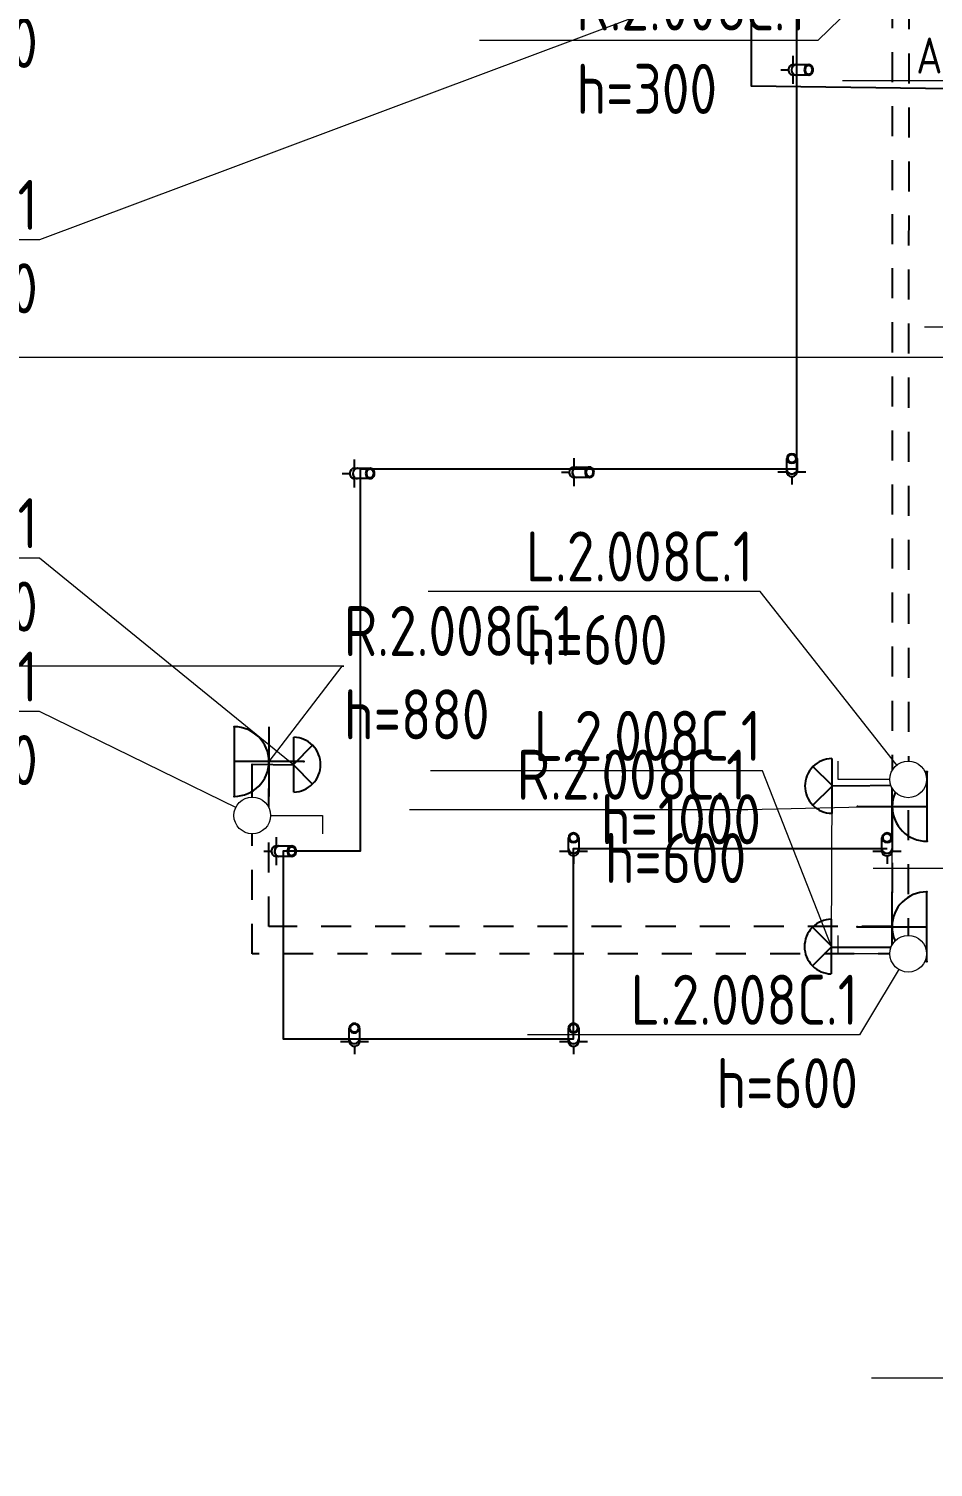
# Model space of a CAD drawing. Header units: millimetres. Extents: x -298345 to 861279, y -149517 to 72226.
# Drawn here: x 304878 to 309393, y 12005 to 19191 of the extents above; entities that cross this region are included whole.
import ezdxf
from ezdxf import colors
from ezdxf.entities.mleader import LeaderData, LeaderLine
from ezdxf.math import Vec2, Vec3

# ---------------------------------------------------------------- set-up
doc = ezdxf.new("R2010")
doc.units = ezdxf.units.MM
doc.set_wipeout_variables(frame=1)
doc.linetypes.add('JIS_02_0.7', pattern=[1.35, 0.75, -0.6])
doc.layers.get('0').update_dxf_attribs({"plot": 0})
for name, color, linetype in [('0_UNC_10 ОВ и ВК. Трассы', 1, 'Continuous'), ('0_UNC_2 Розетки. Трассы', 1, 'Continuous'), ('0_UNC_3 Свет. Выключатели 230', 1, 'Continuous'), ('0_UNC_3 Свет. Выключатели 230. Трассы', 1, 'Continuous'), ('0_UNC_3 Свет. Трассы', 1, 'Continuous'), ('0_UNC_3.2 Аварийный свет. Оборудование', 1, 'Continuous'), ('ВиК. Трассы', 1, 'Continuous')]:
    doc.layers.add(name, color=color, linetype=linetype)
doc.layers.add('0_UNC_2 Розетки. Оборудование', color=7, linetype='Continuous', true_color=0x991b1e)
doc.layers.add('0_UNC_3 Свет. Оборудование', color=7, linetype='Continuous', true_color=0x991b1e)
doc.styles.add('Unecom', font='GOST2304A_0.ttf', dxfattribs={"height": 2.5})

# ---------------------------------------------------------------- blocks, each defined once
blk = doc.blocks.new('_None')
blk = doc.blocks.new('*U320')
at = {"color": 0, "linetype": 'ByBlock', "lineweight": -2}
for points in [[(0, 1.737), (0, -1.737)], [(1.737, 1.737), (1.737, -1.737)]]:
    blk.add_lwpolyline(points, dxfattribs=at)
at = {"color": 0, "ltscale": 0.4}
blk.add_lwpolyline([(3.475, 0), (0, 0)], dxfattribs=at)
at = {"color": 0, "linetype": 'ByBlock', "lineweight": -2}
blk.add_arc((0, 0), 1.737, 270, 90, dxfattribs=at)
for p in [(0, 1.737), (3.475, 0), (0, -1.737)]:
    blk.add_point(p, dxfattribs=at)
at = {"color": 18, "true_color": 0x000000, "style": 'Unecom', "flags": 1}
for tag, p in [('НАЗНАЧЕНИЕ', (-2.52, 0.678)), ('ГРУППА', (-2.52, -2.272))]:
    blk.add_attdef(tag, p, '', height=2.5, rotation=180, dxfattribs=at)
at = {"layer": 'Defpoints', "style": 'Unecom'}
for tag, p in [('АТРИБУТ', (12.974, 0.678)), ('МОДЕЛЬ', (12.974, -2.272))]:
    blk.add_attdef(tag, p, '', height=2.5, rotation=180, dxfattribs=at)
blk = doc.blocks.new('*U319')
at = {"color": 0, "linetype": 'ByBlock', "lineweight": -2}
for points in [[(-1.737, -1.737), (-1.737, 1.737)], [(0, -1.737), (0, 1.737)]]:
    blk.add_lwpolyline(points, dxfattribs=at)
at = {"color": 0, "ltscale": 0.4}
blk.add_lwpolyline([(-3.475, 0), (0, 0)], dxfattribs=at)
at = {"color": 0, "linetype": 'ByBlock', "lineweight": -2}
blk.add_arc((0, 0), 1.737, 90, 270, dxfattribs=at)
for p in [(0, 1.737), (-3.475, 0), (0, -1.737)]:
    blk.add_point(p, dxfattribs=at)
at = {"color": 18, "true_color": 0x000000, "style": 'Unecom', "flags": 1}
for tag, p in [('НАЗНАЧЕНИЕ', (-2.52, 0.678)), ('ГРУППА', (-2.52, -2.272))]:
    blk.add_attdef(tag, p, '', height=2.5, rotation=180, dxfattribs=at)
at = {"layer": 'Defpoints', "style": 'Unecom'}
for tag, p in [('АТРИБУТ', (12.974, 0.678)), ('МОДЕЛЬ', (12.974, -2.272))]:
    blk.add_attdef(tag, p, '', height=2.5, rotation=180, dxfattribs=at)
blk = doc.blocks.new('*U115')
at = {"color": 0}
blk.add_wipeout([(-0.867, 0.857), (-0.864, 0.935), (-0.849, 1.041), (-0.806, 1.186), (-0.751, 1.301), (-0.648, 1.44), (-0.501, 1.575), (-0.34, 1.661), (-0.16, 1.719), (0.007, 1.733), (0.198, 1.711), (0.389, 1.64), (0.524, 1.558), (0.642, 1.449), (0.758, 1.3), (0.813, 1.168), (0.85, 1.021), (0.863, 0.87), (0.856, 0.748), (0.834, 0.63), (0.785, 0.505), (0.707, 0.365), (0.629, 0.271), (0.522, 0.175), (0.379, 0.087), (0.199, 0.027), (0, 0), (-0.126, 0.012), (-0.303, 0.055), (-0.47, 0.138), (-0.589, 0.231), (-0.721, 0.391), (-0.796, 0.536), (-0.855, 0.723)], dxfattribs=at)
blk.add_wipeout([(-0.867, 0.867), (-0.862, 0.958), (-0.842, 1.074), (-0.806, 1.186), (-0.751, 1.301), (-0.687, 1.396), (-0.608, 1.485), (-0.501, 1.575), (-0.409, 1.632), (-0.271, 1.691), (-0.16, 1.719), (-0.037, 1.733), (0.05, 1.733), (0.198, 1.711), (0.339, 1.665), (0.438, 1.615), (0.555, 1.533), (0.642, 1.449), (0.727, 1.34), (0.789, 1.228), (0.838, 1.09), (0.863, 0.952), (0.863, 0.788), (0.834, 0.63), (0.775, 0.477), (0.707, 0.365), (0.629, 0.271), (0.522, 0.175), (0.411, 0.104), (0.281, 0.047), (0.117, 0.008), (-0.059, 0.002), (-0.194, 0.022), (-0.346, 0.072), (-0.47, 0.138), (-0.589, 0.231), (-0.679, 0.328), (-0.763, 0.455), (-0.83, 0.617), (-0.86, 0.757)], dxfattribs=at)
at = {"color": 0, "lineweight": 13}
blk.add_lwpolyline([(0, 1.734), (0, 4.179), (0.867, 4.179)], dxfattribs=at)
blk.add_circle((0, 0.867), 0.867, dxfattribs=at)
blk.add_circle((0, 0.867), 0.867, dxfattribs=at)
blk.add_circle((0, 0.867), 0.867, dxfattribs=at)
blk.add_circle((0, 0.867), 0.867, dxfattribs=at)
blk.add_circle((0, 0.867), 0.867, dxfattribs=at)
blk.add_circle((0, 0.867), 0.867, dxfattribs=at)
at = {"color": 0, "style": 'Unecom', "flags": 9}
for tag in ['ГРУППА', 'НАИМЕНОВАНИЕ']:
    blk.add_attdef(tag, (0, 0), '', height=2.5, dxfattribs=at)
blk = doc.blocks.new('Светильник настенный типовой - Бра_ Тип 1-V47-План групп освещения и выключателей подвального этажа на отм_-7_200_М1_50')
at = {"color": 0}
for p, q in [((-149, -142), (-9, -2)), ((-9, -2), (-149, -142)), ((140, -142), (0, -2)), ((0, -2), (140, -142))]:
    blk.add_line(p, q, dxfattribs=at)
blk.add_lwpolyline([(-208, -2), (200, -2)], dxfattribs=at)
for start, end in [(181.2879, 225), (315, 358.7121), (225, 315)]:
    blk.add_arc((-4, 3), 204, start, end, dxfattribs=at)
at = {"color": 0, "style": 'Unecom'}
for tag, p, flags in [('НАЗНАЧЕНИЕ', (-456, 282), 1), ('ГРУППА', (-456, 279), 9)]:
    blk.add_attdef(tag, p, '', height=2.5, rotation=180, dxfattribs=dict(at, flags=flags))
for tag, p in [('АТРИБУТ', (-441, 282)), ('МОДЕЛЬ', (-441, 279))]:
    blk.add_attdef(tag, p, '', height=2.5, rotation=180, dxfattribs=at)
at = {"color": 0, "style": 'Unecom', "flags": 9}
blk.add_attdef('НАИМЕНОВАНИЕ', (0, 0), '', height=2.5, dxfattribs=at)
blk = doc.blocks.new('Светильникпотол_тке _3_30018')
at = {"color": 0}
for p, q in [((2991.7, 9790), (2991.7, 9746)), ((2930.8, 9720), (2969.1, 9720)), ((2991.7, 9746), (3006.5, 9746)), ((2991.7, 9746), (2991.8, 9746)), ((3007.5, 9746), (3070.5, 9746)), ((3006.5, 9694), (2991.7, 9694)), ((2991.8, 9694), (2991.7, 9694)), ((2991.7, 9694), (2991.7, 9650)), ((3070.5, 9694), (3007.5, 9694))]:
    blk.add_line(p, q, dxfattribs=at)
for centre, major_axis, start_param, end_param in [((2991.7, 9720), (0, 26), 0.523599, 1.570796), ((2991.7, 9720), (0, 26), 0.523599, 1.570796), ((2991.7, 9720), (0, 26), 1.570796, 2.617994), ((2991.7, 9720), (0, 26), 1.570796, 2.617994), ((2991.8, 9720), (0, 26), 0, 1.570796), ((2991.8, 9720), (0, 26), 1.570796, 3.141593), ((3006.5, 9720), (0, 26), 0, 1.570796), ((3006.5, 9720), (0, 26), 1.570796, 3.141593), ((3007.5, 9720), (0, 26), 0, 1.570796), ((3007.5, 9720), (0, 26), 1.570796, 3.141593), ((3070.5, 9720), (0, 26), 4.712389, 7.853982), ((3070.5, 9720), (0, 26), 1.570796, 4.712389), ((3070.5, 9720), (0, 21), 4.712389, 7.853982), ((3070.5, 9720), (0, 21), 1.570796, 4.712389)]:
    blk.add_ellipse(centre, major_axis=major_axis, ratio=0.870528, start_param=start_param, end_param=end_param, dxfattribs=at)
at = {"color": 0, "style": 'Unecom', "flags": 9}
for tag in ['ГРУППА', 'МОЩНОСТЬ', 'НАИМЕНОВАНИЕ']:
    blk.add_attdef(tag, (0, 0), '', height=2.5, dxfattribs=at)
blk = doc.blocks.new('Светильникпотол_тке _3_30019')
at = {"color": 0}
for p, q in [((1869, 4490.7), (1869, 4544.2)), ((1921, 4544.2), (1921, 4490.7)), ((1825, 4477.4), (1869, 4477.4)), ((1869, 4477.4), (1869, 4489.9)), ((1869, 4477.4), (1869, 4477.4)), ((1921, 4489.9), (1921, 4477.4)), ((1921, 4477.4), (1921, 4477.4)), ((1921, 4477.4), (1965, 4477.4)), ((1895, 4453.7), (1895, 4413.8))]:
    blk.add_line(p, q, dxfattribs=at)
for centre, major_axis, start_param, end_param in [((1895, 4544.2), (-26, 0), 3.141593, 6.283185), ((1895, 4544.2), (26, 0), 3.141593, 6.283185), ((1895, 4544.2), (21, 0), 0, 3.141593), ((1895, 4544.2), (21, 0), 3.141593, 6.283185), ((1895, 4490.7), (26, 0), 3.141593, 6.283185), ((1895, 4489.9), (-26, 0), 0, 3.141593), ((1895, 4477.4), (-26, 0), 0, 3.141593), ((1895, 4477.4), (26, 0), 3.665191, 5.759587), ((1895, 4477.4), (26, 0), 3.665191, 5.759587)]:
    blk.add_ellipse(centre, major_axis=major_axis, ratio=0.908508, start_param=start_param, end_param=end_param, dxfattribs=at)
at = {"color": 0, "style": 'Unecom', "flags": 9}
for tag in ['ГРУППА', 'МОЩНОСТЬ', 'НАИМЕНОВАНИЕ']:
    blk.add_attdef(tag, (0, 0), '', height=2.5, dxfattribs=at)
blk = doc.blocks.new('Светильникпотол_тке _3_30020')
at = {"color": 0}
for p, q in [((1869, 3539.7), (1869, 3593.2)), ((1921, 3593.2), (1921, 3539.7)), ((1825, 3526.4), (1869, 3526.4)), ((1869, 3526.4), (1869, 3538.9)), ((1869, 3526.4), (1869, 3526.5)), ((1921, 3538.9), (1921, 3526.4)), ((1921, 3526.5), (1921, 3526.4)), ((1921, 3526.4), (1965, 3526.4)), ((1895, 3502.8), (1895, 3462.8))]:
    blk.add_line(p, q, dxfattribs=at)
for centre, major_axis, start_param, end_param in [((1895, 3593.2), (26, 0), 2.617994, 3.141593), ((1895, 3593.2), (26, 0), 3.141593, 3.403392), ((1895, 3593.2), (26, 0), 2.356194, 2.617994), ((1895, 3593.2), (21, 0), 2.879793, 3.141593), ((1895, 3593.2), (21, 0), 3.141593, 4.712389), ((1895, 3593.2), (21, 0), 2.356194, 2.879793), ((1895, 3593.2), (26, 0), 2.094395, 2.356194), ((1895, 3593.2), (21, 0), 1.832596, 2.356194), ((1895, 3593.2), (26, 0), 1.832596, 2.094395), ((1895, 3593.2), (26, 0), 0.261799, 1.832596), ((1895, 3593.2), (21, 0), 1.308997, 1.832596), ((1895, 3593.2), (21, 0), 1.047198, 1.308997), ((1895, 3593.2), (21, 0), 0.785398, 1.047198), ((1895, 3593.2), (21, 0), 0.261799, 0.785398), ((1895, 3593.2), (21, 0), 5.759587, 6.283185), ((1895, 3593.2), (21, 0), 0, 0.261799), ((1895, 3593.2), (26, 0), 0, 0.261799), ((1895, 3593.2), (-26, 0), 2.879793, 3.141593), ((1895, 3539.7), (26, 0), 3.141593, 3.403392), ((1895, 3538.9), (-26, 0), 0, 3.141593), ((1895, 3526.5), (26, 0), 3.141593, 4.45059), ((1895, 3593.2), (26, 0), 3.403392, 6.021386), ((1895, 3539.7), (26, 0), 3.403392, 3.665191), ((1895, 3539.7), (26, 0), 3.665191, 3.926991), ((1895, 3539.7), (26, 0), 3.926991, 4.18879), ((1895, 3539.7), (26, 0), 4.45059, 6.283185), ((1895, 3593.2), (-21, 0), 1.570796, 2.617994), ((1895, 3526.5), (-26, 0), 2.094395, 3.141593), ((1895, 3526.4), (26, 0), 3.665191, 4.974188), ((1895, 3526.4), (26, 0), 3.665191, 5.759587), ((1895, 3539.7), (26, 0), 4.18879, 4.45059), ((1895, 3526.5), (26, 0), 4.45059, 4.712389), ((1895, 3526.5), (26, 0), 4.712389, 5.235988), ((1895, 3526.4), (26, 0), 4.974188, 5.235988), ((1895, 3526.4), (26, 0), 5.235988, 5.497787), ((1895, 3526.4), (26, 0), 5.497787, 5.759587)]:
    blk.add_ellipse(centre, major_axis=major_axis, ratio=0.908508, start_param=start_param, end_param=end_param, dxfattribs=at)
at = {"color": 0, "style": 'Unecom', "flags": 9}
for tag in ['ГРУППА', 'МОЩНОСТЬ', 'НАИМЕНОВАНИЕ']:
    blk.add_attdef(tag, (0, 0), '', height=2.5, dxfattribs=at)
blk = doc.blocks.new('Светильникпотол_тке _3_30021')
at = {"color": 0}
for p, q in [((409.6, 4547), (409.6, 4503)), ((348.6, 4477), (386.9, 4477)), ((409.6, 4503), (424.3, 4503)), ((409.6, 4503), (409.7, 4503)), ((425.3, 4503), (488.3, 4503)), ((424.3, 4451), (409.6, 4451)), ((409.7, 4451), (409.6, 4451)), ((409.6, 4451), (409.6, 4407)), ((488.3, 4451), (425.3, 4451))]:
    blk.add_line(p, q, dxfattribs=at)
for centre, major_axis, start_param, end_param in [((409.6, 4477), (0, 26), 0.523599, 1.570796), ((409.6, 4477), (0, 26), 1.047198, 1.570796), ((409.6, 4477), (0, 26), 1.570796, 2.617994), ((409.6, 4477), (0, 26), 1.570796, 2.356194), ((409.7, 4477), (0, 26), 0, 1.570796), ((409.7, 4477), (0, 26), 1.570796, 3.141593), ((409.6, 4477), (0, 26), 0.785398, 1.047198), ((409.6, 4477), (0, 26), 0.523599, 0.785398), ((409.6, 4477), (0, 26), 2.356194, 2.617994), ((424.3, 4477), (0, 26), 0, 1.570796), ((424.3, 4477), (0, 26), 1.570796, 3.141593), ((425.3, 4477), (0, 26), 0, 1.570796), ((425.3, 4477), (0, 26), 1.570796, 3.141593), ((488.3, 4477), (0, 26), 0.523599, 1.570796), ((488.3, 4477), (0, 26), 1.570796, 4.712389), ((488.3, 4477), (0, 21), 4.974188, 7.853982), ((488.3, 4477), (0, 21), 1.570796, 2.094395), ((488.3, 4477), (0, 21), 2.094395, 2.356194), ((488.3, 4477), (0, 21), 2.356194, 3.403392), ((488.3, 4477), (0, 26), 0.261799, 0.523599), ((488.3, 4477), (0, 26), 0, 0.261799), ((488.3, 4477), (0, 26), 6.021386, 6.283185), ((488.3, 4477), (0, 21), 3.403392, 4.712389), ((488.3, 4477), (0, 26), 4.712389, 6.021386), ((488.3, 4477), (0, 21), 4.712389, 4.974188)]:
    blk.add_ellipse(centre, major_axis=major_axis, ratio=0.870528, start_param=start_param, end_param=end_param, dxfattribs=at)
at = {"color": 0, "style": 'Unecom', "flags": 9}
for tag in ['ГРУППА', 'МОЩНОСТЬ', 'НАИМЕНОВАНИЕ']:
    blk.add_attdef(tag, (0, 0), '', height=2.5, dxfattribs=at)
blk = doc.blocks.new('Светильникпотол_тке _3_30027')
at = {"color": 0}
for p, q in [((774.8, 3581.4), (774.8, 3593.2)), ((826.8, 3593.2), (826.8, 3539.7)), ((730.8, 3526.4), (774.9, 3526.4)), ((774.8, 3563), (774.8, 3581.4)), ((774.8, 3539.7), (774.8, 3563)), ((774.8, 3533.3), (774.8, 3538.9)), ((774.8, 3526.4), (774.8, 3533)), ((774.8, 3526.4), (774.8, 3526.5)), ((826.8, 3538.9), (826.8, 3526.4)), ((826.8, 3526.5), (826.8, 3526.4)), ((826.8, 3526.4), (870.8, 3526.4)), ((800.8, 3502.8), (800.8, 3462.8))]:
    blk.add_line(p, q, dxfattribs=at)
for centre, major_axis, start_param, end_param in [((800.8, 3593.2), (26, 0), 0, 3.141593), ((800.8, 3593.2), (26, 0), 3.141593, 3.872949), ((800.8, 3593.2), (-21, 0), 3.141593, 6.283185), ((800.8, 3593.2), (21, 0), 3.141593, 6.283185), ((800.8, 3593.2), (-26, 0), 1.308997, 3.141593), ((800.8, 3539.7), (26, 0), 3.141593, 3.403392), ((800.8, 3538.9), (26, 0), 3.141593, 3.383003), ((800.8, 3526.5), (-26, 0), 0, 3.141593), ((800.8, 3538.9), (-26, 0), 0.261799, 3.141593), ((800.8, 3539.7), (26, 0), 3.429426, 6.266719), ((800.8, 3593.2), (26, 0), 3.872949, 4.430183), ((800.8, 3526.4), (26, 0), 3.665191, 5.759587), ((800.8, 3526.4), (26, 0), 3.665191, 5.759587)]:
    blk.add_ellipse(centre, major_axis=major_axis, ratio=0.908508, start_param=start_param, end_param=end_param, dxfattribs=at)
at = {"color": 0, "style": 'Unecom', "flags": 9}
for tag in ['ГРУППА', 'МОЩНОСТЬ', 'НАИМЕНОВАНИЕ']:
    blk.add_attdef(tag, (0, 0), '', height=2.5, dxfattribs=at)

msp = doc.modelspace()

# ---------------------------------------------------------------- linework, layer by layer
at = {"layer": '0_UNC_2 Розетки. Трассы', "color": 1, "linetype": 'JIS_02_0.7', "ltscale": 200}
msp.add_lwpolyline([(311148.6, 21230.3), (311148.6, 20184.3), (310998.6, 20034.3), (309337.6, 20034.5), (309187.6, 19884.5), (309187.6, 14705.7), (306076.7, 14705.7), (306076.7, 15530.2)], dxfattribs=at)
at = {"layer": '0_UNC_3 Свет. Выключатели 230. Трассы', "linetype": 'JIS_02_0.7', "ltscale": 200}
msp.add_lwpolyline([(311175.9, 21264.3), (311175.9, 20567.4), (309643, 20567.4), (309643, 20567.4), (309271.4, 20567.4), (309271.4, 19513.6), (308111.6, 19513.6), (308111.6, 19338), (309271.4, 19338), (309268.4, 14570.2), (305993.7, 14570.2), (305993.7, 15261.3)], dxfattribs=at)
at = {"layer": '0_UNC_3 Свет. Трассы'}
for points in [[(309271.4, 19513.6), (309271.4, 20325.7), (308710.1, 20325.7), (308710.1, 16990.7), (306532.1, 16990.7), (306532.1, 15082.7), (306148, 15082.7), (306148, 14145.5), (307597.6, 14145.5), (307597.6, 15096.4), (309162.6, 15096.4)], [(305993.7, 15261.3), (305993.7, 15517.6), (306201.3, 15514.7)], [(308886.3, 15408.6), (309268.4, 15411.6), (309268.4, 15442.7)], [(308885.3, 14603.4), (309268.4, 14603.4), (309268.4, 14570.2)]]:
    msp.add_lwpolyline(points, dxfattribs=at)
at = {"layer": 'ВиК. Трассы'}
msp.add_lwpolyline([(311683.3, 21280.7), (311683.3, 22568.1), (308484.1, 22568.1), (308484.1, 18905.9), (310349.4, 18880.8)], dxfattribs=at)

# ---------------------------------------------------------------- block references
at = {"layer": '0_UNC_2 Розетки. Оборудование', "xscale": 100, "yscale": 100, "zscale": 100, "rotation": 180}
for name, p in [('*U319', (305903, 15530.2)), ('*U320', (309362.6, 15305.7)), ('*U320', (309361.4, 14705.5))]:
    msp.add_blockref(name, p, dxfattribs=at)
at = {"layer": '0_UNC_3 Свет. Оборудование'}
for name, p in [('Светильникпотол_тке _3_30018', (305701.2, 9265.7)), ('Светильникпотол_тке _3_30018', (303511.2, 7249.7)), ('Светильникпотол_тке _3_30018', (304606.9, 7255.7)), ('Светильникпотол_тке _3_30019', (306792.6, 12500)), ('Светильникпотол_тке _3_30019', (305702.6, 10605.7)), ('Светильникпотол_тке _3_30019', (307267.6, 10605.7)), ('Светильникпотол_тке _3_30021', (305702.6, 10605.7)), ('Светильникпотол_тке _3_30027', (305702.6, 10605.7)), ('Светильникпотол_тке _3_30020', (305702.6, 10605.7))]:
    msp.add_blockref(name, p, dxfattribs=at)
at = {"layer": '0_UNC_3 Свет. Оборудование', "xscale": 0.6700019424210495, "yscale": 0.6700019424210495, "zscale": 0.6700019424210495}
for p, rotation in [((306199.9, 15517.6), 89.99999999999999), ((308887.6, 15405.7), 270), ((308885.3, 14603.4), 270)]:
    msp.add_blockref('Светильник настенный типовой - Бра_ Тип 1-V47-План групп освещения и выключателей подвального этажа на отм_-7_200_М1_50', p, dxfattribs=dict(at, rotation=rotation))

# ---------------------------------------------------------------- leaders
at = {"layer": '0_UNC_10 ОВ и ВК. Трассы', "ltscale": 2}
ml = msp.add_multileader_mtext('Standard', dxfattribs=at)
ml.set_content('К.2.6', color=7, style='Unecom')
ml.set_leader_properties(color=7, linetype='ByLayer', lineweight=13)
ml.set_arrow_properties(name='NONE')
ml.build(insert=Vec2(0, 0))
ml.multileader.update_dxf_attribs({"text_left_attachment_type": 6, "text_right_attachment_type": 6, "text_bottom_attachment_type": 10, "dogleg_length": 0, "arrow_head_size": 0, "scale": 100})
ctx = ml.context
ctx.base_point, ctx.scale, ctx.char_height, ctx.arrow_head_size, ctx.plane_origin = Vec3(309578, 17700.7), 100, 250, 0, Vec3(311458.8, 22894.5)
ctx.left_attachment, ctx.right_attachment, ctx.top_attachment, ctx.text_align_type = 6, 6, 10, 2
notes = []
notes.append((ctx, [(0, (1, 1, 0), (310148.5, 17700.7), (-1, 0), 0, [(0, [(310341.1, 18901.2)], 0, [])])]))
ctx.mtext.insert, ctx.mtext.width, ctx.mtext.alignment, ctx.mtext.flow_direction = Vec3(310146.5, 18000.7), 23.803, 3, 5
at = {"layer": '0_UNC_2 Розетки. Оборудование', "color": 7, "ltscale": 200}
ml = msp.add_multileader_mtext('Standard', dxfattribs=at)
ml.set_content('R.2.008С.1\\Ph=300', color=7, style='Unecom')
ml.set_leader_properties(color=7, linetype='ByLayer', lineweight=13)
ml.set_arrow_properties(name='NONE')
ml.build(insert=Vec2(0, 0))
ml.multileader.update_dxf_attribs({"text_left_attachment_type": 6, "text_right_attachment_type": 6, "text_bottom_attachment_type": 10, "dogleg_length": 0.08, "arrow_head_size": 100, "scale": 100})
ctx = ml.context
ctx.base_point, ctx.scale, ctx.char_height, ctx.arrow_head_size, ctx.landing_gap_size, ctx.plane_origin = Vec3(307611.3, 19132), 100, 250, 100, 0, Vec3(19665.3, -17060.7)
ctx.left_attachment, ctx.right_attachment, ctx.top_attachment = 6, 6, 10
notes.append((ctx, [(1, (1, 1, 0), (308817.4, 19132), (-1, 0), 8, [(0, [(309190.1, 19495.7)], 0, [])])]))
ctx.mtext.insert, ctx.mtext.flow_direction = Vec3(307611.3, 19432), 5
ml = msp.add_multileader_mtext('Standard', dxfattribs=at)
ml.set_content('R.2.008С.1\\Ph=880', color=7, style='Unecom')
ml.set_leader_properties(color=7, linetype='ByLayer', lineweight=13)
ml.set_arrow_properties(name='NONE')
ml.build(insert=Vec2(0, 0))
ml.multileader.update_dxf_attribs({"text_left_attachment_type": 6, "text_right_attachment_type": 6, "text_bottom_attachment_type": 10, "dogleg_length": 0.08, "arrow_head_size": 100, "scale": 100})
ctx = ml.context
ctx.base_point, ctx.scale, ctx.char_height, ctx.arrow_head_size, ctx.landing_gap_size, ctx.plane_origin = Vec3(306450.7, 16007.6), 100, 250, 100, 0, Vec3(17461.1, -20962.6)
ctx.left_attachment, ctx.right_attachment, ctx.top_attachment = 6, 6, 10
notes.append((ctx, [(0, (1, 1, 0), (306442.7, 16007.6), (1, 0), 8, [(0, [(306078.3, 15530.2)], 0, [])])]))
ctx.mtext.insert, ctx.mtext.flow_direction = Vec3(306450.7, 16307.6), 5
ml = msp.add_multileader_mtext('Standard', dxfattribs=at)
ml.set_content('R.2.008С.1\\Ph=600', color=7, style='Unecom')
ml.set_leader_properties(color=7, linetype='ByLayer', lineweight=13)
ml.set_arrow_properties(name='NONE')
ml.build(insert=Vec2(0, 0))
ml.multileader.update_dxf_attribs({"text_left_attachment_type": 6, "text_right_attachment_type": 6, "text_bottom_attachment_type": 10, "dogleg_length": 0.08, "arrow_head_size": 100, "scale": 100})
ctx = ml.context
ctx.base_point, ctx.scale, ctx.char_height, ctx.arrow_head_size, ctx.landing_gap_size, ctx.plane_origin = Vec3(307261.8, 15290), 100, 250, 100, 0, Vec3(19094.8, -20809.3)
ctx.left_attachment, ctx.right_attachment, ctx.top_attachment, ctx.text_align_type = 6, 6, 10, 2
notes.append((ctx, [(1, (1, 1, 0), (308468, 15290), (-1, 0), 8, [(1, [(309187.6, 14705.7), (309187.6, 15305.7)], 0, [])])]))
ctx.mtext.insert, ctx.mtext.alignment, ctx.mtext.flow_direction = Vec3(308460, 15590), 3, 5
at = {"layer": '0_UNC_3 Свет. Выключатели 230', "color": 7, "ltscale": 200}
ml = msp.add_multileader_mtext('Standard', dxfattribs=at)
ml.set_content('L.2.008C.1\\Ph=900', color=7, style='Unecom')
ml.set_leader_properties(color=7, linetype='ByLayer', lineweight=13)
ml.set_arrow_properties(name='NONE')
ml.build(insert=Vec2(0, 0))
ml.multileader.update_dxf_attribs({"text_left_attachment_type": 6, "text_right_attachment_type": 6, "text_bottom_attachment_type": 10, "dogleg_length": 0.08, "arrow_head_size": 100, "scale": 100})
ctx = ml.context
ctx.base_point, ctx.scale, ctx.char_height, ctx.arrow_head_size, ctx.landing_gap_size, ctx.plane_origin = Vec3(303760.3, 19362.1), 100, 250, 100, 0, Vec3(16895.2, -16075.7)
ctx.left_attachment, ctx.right_attachment, ctx.top_attachment, ctx.text_align_type = 6, 6, 10, 2
notes.append((ctx, [(1, (1, 1, 0), (304930.8, 19362.1), (-1, 0), 8, [(0, [(309271.4, 19513.6)], 0, [])])]))
ctx.mtext.insert, ctx.mtext.alignment, ctx.mtext.flow_direction = Vec3(304922.8, 19662.1), 3, 5
ml = msp.add_multileader_mtext('Standard', dxfattribs=at)
ml.set_content('L.2.008C.1\\Ph=900', color=7, style='Unecom')
ml.set_leader_properties(color=7, linetype='ByLayer', lineweight=13)
ml.set_arrow_properties(name='NONE')
ml.build(insert=Vec2(0, 0))
ml.multileader.update_dxf_attribs({"text_left_attachment_type": 6, "text_right_attachment_type": 6, "text_bottom_attachment_type": 10, "dogleg_length": 0.08, "arrow_head_size": 100, "scale": 100})
ctx = ml.context
ctx.base_point, ctx.scale, ctx.char_height, ctx.arrow_head_size, ctx.landing_gap_size, ctx.plane_origin = Vec3(303760.3, 18136), 100, 250, 100, 0, Vec3(15583, -18266.1)
ctx.left_attachment, ctx.right_attachment, ctx.top_attachment, ctx.text_align_type = 6, 6, 10, 2
notes.append((ctx, [(1, (1, 1, 0), (304930.8, 18136), (-1, 0), 8, [(0, [(308111.6, 19326.5)], 0, [])])]))
ctx.mtext.insert, ctx.mtext.alignment, ctx.mtext.flow_direction = Vec3(304922.8, 18436), 3, 5
ml = msp.add_multileader_mtext('Standard', dxfattribs=at)
ml.set_content('L.2.008C.1\\Ph=600', color=7, style='Unecom')
ml.set_leader_properties(color=7, linetype='ByLayer', lineweight=13)
ml.set_arrow_properties(name='NONE')
ml.build(insert=Vec2(0, 0))
ml.multileader.update_dxf_attribs({"text_left_attachment_type": 6, "text_right_attachment_type": 6, "text_bottom_attachment_type": 10, "dogleg_length": 0.08, "arrow_head_size": 100, "scale": 100})
ctx = ml.context
ctx.base_point, ctx.scale, ctx.char_height, ctx.arrow_head_size, ctx.landing_gap_size, ctx.plane_origin = Vec3(307359.6, 16379.8), 100, 250, 100, 0, Vec3(16344.4, -20527.5)
ctx.left_attachment, ctx.right_attachment, ctx.top_attachment = 6, 6, 10
notes.append((ctx, [(1, (1, 1, 0), (308530, 16379.8), (-1, 0), 8, [(0, [(309268.4, 15441.4)], 0, [])])]))
ctx.mtext.insert, ctx.mtext.flow_direction = Vec3(307359.6, 16679.8), 5
ml = msp.add_multileader_mtext('Standard', dxfattribs=at)
ml.set_content('L.2.008C.1\\Ph=880', color=7, style='Unecom')
ml.set_leader_properties(color=7, linetype='ByLayer', lineweight=13)
ml.set_arrow_properties(name='NONE')
ml.build(insert=Vec2(0, 0))
ml.multileader.update_dxf_attribs({"text_left_attachment_type": 6, "text_right_attachment_type": 6, "text_bottom_attachment_type": 10, "dogleg_length": 0.08, "arrow_head_size": 100, "scale": 100})
ctx = ml.context
ctx.base_point, ctx.scale, ctx.char_height, ctx.arrow_head_size, ctx.landing_gap_size, ctx.plane_origin = Vec3(303760.3, 15779.6), 100, 250, 100, 0, Vec3(14647.7, -21596)
ctx.left_attachment, ctx.right_attachment, ctx.top_attachment, ctx.text_align_type = 6, 6, 10, 2
notes.append((ctx, [(1, (1, 1, 0), (304930.8, 15779.6), (-1, 0), 8, [(0, [(305993.7, 15261.3)], 0, [])])]))
ctx.mtext.insert, ctx.mtext.alignment, ctx.mtext.flow_direction = Vec3(304922.8, 16079.6), 3, 5
ml = msp.add_multileader_mtext('Standard', dxfattribs=at)
ml.set_content('L.2.008C.1\\Ph=600', color=7, style='Unecom')
ml.set_leader_properties(color=7, linetype='ByLayer', lineweight=13)
ml.set_arrow_properties(name='NONE')
ml.build(insert=Vec2(0, 0))
ml.multileader.update_dxf_attribs({"text_left_attachment_type": 6, "text_right_attachment_type": 6, "text_bottom_attachment_type": 10, "dogleg_length": 0.08, "arrow_head_size": 100, "scale": 100})
ctx = ml.context
ctx.base_point, ctx.scale, ctx.char_height, ctx.arrow_head_size, ctx.landing_gap_size, ctx.plane_origin = Vec3(307855, 14165.4), 100, 250, 100, 0, Vec3(16840, -22170.6)
ctx.left_attachment, ctx.right_attachment, ctx.top_attachment, ctx.text_align_type = 6, 6, 10, 2
notes.append((ctx, [(1, (1, 1, 0), (309025.4, 14165.4), (-1, 0), 8, [(0, [(309268.4, 14570.2)], 0, [])])]))
ctx.mtext.insert, ctx.mtext.alignment, ctx.mtext.flow_direction = Vec3(309017.4, 14465.4), 3, 5
ml = msp.add_multileader_mtext('Standard', dxfattribs=at)
ml.set_content('L.2.010C.1\\Ph=600', color=7, style='Unecom')
ml.set_leader_properties(color=7, linetype='ByLayer', lineweight=13)
ml.set_arrow_properties(name='NONE')
ml.build(insert=Vec2(0, 0))
ml.multileader.update_dxf_attribs({"text_left_attachment_type": 6, "text_right_attachment_type": 6, "text_bottom_attachment_type": 10, "dogleg_length": 0.08, "arrow_head_size": 100, "scale": 100})
ctx = ml.context
ctx.base_point, ctx.scale, ctx.char_height, ctx.arrow_head_size, ctx.landing_gap_size, ctx.plane_origin = Vec3(310735.4, 12450.9), 100, 250, 100, 0, Vec3(19006.8, -21757.2)
ctx.left_attachment, ctx.right_attachment, ctx.top_attachment = 6, 6, 10
notes.append((ctx, [(0, (1, 1, 0), (310727.4, 12450.9), (1, 0), 8, [(0, [(312092.9, 13811.5)], 0, []), (1, [(310408.6, 13809.2)], 0, [])])]))
ctx.mtext.insert, ctx.mtext.flow_direction = Vec3(310735.4, 12750.9), 5
at = {"layer": '0_UNC_3 Свет. Оборудование', "color": 7, "ltscale": 200}
ml = msp.add_multileader_mtext('Standard', dxfattribs=at)
ml.set_content('L.2.001C.1\\Ph=1600\\Pрасположение блока питания для подсветки определить по месту, управление осуществляется коммутацией цепи 230v', color=7, style='Unecom')
ml.set_leader_properties(color=7, linetype='ByLayer', lineweight=13)
ml.set_arrow_properties(name='NONE')
ml.build(insert=Vec2(0, 0))
ml.multileader.update_dxf_attribs({"text_left_attachment_type": 6, "text_right_attachment_type": 6, "text_bottom_attachment_type": 10, "dogleg_length": 0.08, "arrow_head_size": 100, "scale": 100})
ctx = ml.context
ctx.base_point, ctx.scale, ctx.char_height, ctx.arrow_head_size, ctx.landing_gap_size, ctx.plane_origin = Vec3(314831.9, 17547.9), 100, 250, 100, 0, Vec3(28674.4, -15078.7)
ctx.left_attachment, ctx.right_attachment, ctx.top_attachment = 6, 6, 10
notes.append((ctx, [(1, (1, 1, 0), (317904.8, 17547.9), (-1, 0), 8, [(1, [(319912.6, 21185.7)], 0, [])])]))
ctx.mtext.insert, ctx.mtext.width, ctx.mtext.flow_direction = Vec3(314831.9, 17869.2), 3442.332, 5
ml = msp.add_multileader_mtext('Standard', dxfattribs=at)
ml.set_content('L.2.008C.1\\Ph=1050', color=7, style='Unecom')
ml.set_leader_properties(color=7, linetype='ByLayer', lineweight=13)
ml.set_arrow_properties(name='NONE')
ml.build(insert=Vec2(0, 0))
ml.multileader.update_dxf_attribs({"text_left_attachment_type": 6, "text_right_attachment_type": 6, "text_bottom_attachment_type": 10, "dogleg_length": 0.08, "arrow_head_size": 100, "scale": 100})
ctx = ml.context
ctx.base_point, ctx.scale, ctx.char_height, ctx.arrow_head_size, ctx.landing_gap_size, ctx.plane_origin = Vec3(303760.3, 16546.1), 100, 250, 100, 0, Vec3(12768.1, -19533)
ctx.left_attachment, ctx.right_attachment, ctx.top_attachment, ctx.text_align_type = 6, 6, 10, 2
notes.append((ctx, [(1, (1, 1, 0), (304930.8, 16546.1), (-1, 0), 8, [(0, [(306201.3, 15511.6)], 0, [])])]))
ctx.mtext.insert, ctx.mtext.alignment, ctx.mtext.flow_direction = Vec3(304922.8, 16846.1), 3, 5
ml = msp.add_multileader_mtext('Standard', dxfattribs=at)
ml.set_content('L.2.008C.1\\Ph=1000', color=7, style='Unecom')
ml.set_leader_properties(color=7, linetype='ByLayer', lineweight=13)
ml.set_arrow_properties(name='NONE')
ml.build(insert=Vec2(0, 0))
ml.multileader.update_dxf_attribs({"text_left_attachment_type": 6, "text_right_attachment_type": 6, "text_bottom_attachment_type": 10, "dogleg_length": 0.08, "arrow_head_size": 100, "scale": 100})
ctx = ml.context
ctx.base_point, ctx.scale, ctx.char_height, ctx.arrow_head_size, ctx.landing_gap_size, ctx.plane_origin = Vec3(307371.1, 15483.7), 100, 250, 100, 0, Vec3(16355.8, -21023.4)
ctx.left_attachment, ctx.right_attachment, ctx.top_attachment, ctx.text_align_type = 6, 6, 10, 2
notes.append((ctx, [(1, (1, 1, 0), (308541.5, 15483.7), (-1, 0), 8, [(1, [(308886.3, 15411.6), (308884, 14609.3)], 0, [])])]))
ctx.mtext.insert, ctx.mtext.alignment, ctx.mtext.flow_direction = Vec3(308533.5, 15783.7), 3, 5
ml = msp.add_multileader_mtext('Standard', dxfattribs=at)
ml.set_content('L.2.010C.1\\Ph=1000', color=7, style='Unecom')
ml.set_leader_properties(color=7, linetype='ByLayer', lineweight=13)
ml.set_arrow_properties(name='NONE')
ml.build(insert=Vec2(0, 0))
ml.multileader.update_dxf_attribs({"text_left_attachment_type": 6, "text_right_attachment_type": 6, "text_bottom_attachment_type": 10, "dogleg_length": 0.08, "arrow_head_size": 100, "scale": 100})
ctx = ml.context
ctx.base_point, ctx.scale, ctx.char_height, ctx.arrow_head_size, ctx.landing_gap_size, ctx.plane_origin = Vec3(310743.4, 14996.8), 100, 250, 100, 0, Vec3(20514.8, -21757.2)
ctx.left_attachment, ctx.right_attachment, ctx.top_attachment = 6, 6, 10
notes.append((ctx, [(0, (1, 1, 0), (310735.4, 14996.8), (1, 0), 8, [(0, [(312004.9, 14213.8)], 0, []), (1, [(310537.8, 14213.9)], 0, [])])]))
ctx.mtext.insert, ctx.mtext.flow_direction = Vec3(310743.4, 15296.8), 5
at = {"layer": '0_UNC_3.2 Аварийный свет. Оборудование'}
ml = msp.add_multileader_mtext('Standard', dxfattribs=at)
ml.set_content('AL.1.005.1', color=7, style='Unecom')
ml.set_leader_properties(color=7, linetype='ByLayer', lineweight=13)
ml.set_arrow_properties(name='NONE')
ml.build(insert=Vec2(0, 0))
ml.multileader.update_dxf_attribs({"text_left_attachment_type": 6, "text_right_attachment_type": 6, "text_bottom_attachment_type": 10, "dogleg_length": 0, "arrow_head_size": 0, "scale": 75})
ctx = ml.context
ctx.base_point, ctx.scale, ctx.char_height, ctx.arrow_head_size, ctx.landing_gap_size, ctx.plane_origin = Vec3(309308.3, 18931.3), 75, 180, 0, 1.5, Vec3(312205.3, 22154.7)
ctx.left_attachment, ctx.right_attachment, ctx.top_attachment, ctx.text_align_type = 6, 6, 10, 2
notes.append((ctx, [(0, (1, 1, 0), (310122.8, 18931.3), (-1, 0), 0, [(0, [(310171.2, 18618.8)], 0, [])])]))
ctx.mtext.insert, ctx.mtext.width, ctx.mtext.alignment, ctx.mtext.flow_direction = Vec3(310121.3, 19147.3), 1785.256, 3, 5
for ctx, leaders in notes:
    for number, flags, end, landing, length, lines in leaders:
        leader = LeaderData()
        leader.index, (leader.has_last_leader_line, leader.has_dogleg_vector, leader.attachment_direction) = number, flags
        leader.last_leader_point, leader.dogleg_vector, leader.dogleg_length = Vec3(end), Vec3(landing), length
        for number, points, colour, breaks in lines:
            line = LeaderLine()
            line.index, line.vertices, line.color, line.breaks = number, Vec3.list(points), colors.encode_raw_color(colour), breaks
            leader.lines.append(line)
        ctx.leaders.append(leader)

# ---------------------------------------------------------------- next in the draw order: block references
at = {"layer": '0_UNC_3 Свет. Выключатели 230', "color": 244, "true_color": 0x991b1e, "xscale": 105.6317492348601, "yscale": 105.6317492348601, "zscale": 105.6317492348601}
for p, rotation in [((309360, 15441.4), 90), ((305902.1, 15261.1), 270), ((309360, 14570.4), 90)]:
    msp.add_blockref('*U115', p, dxfattribs=dict(at, rotation=rotation))

doc.saveas('drawing.dxf')
